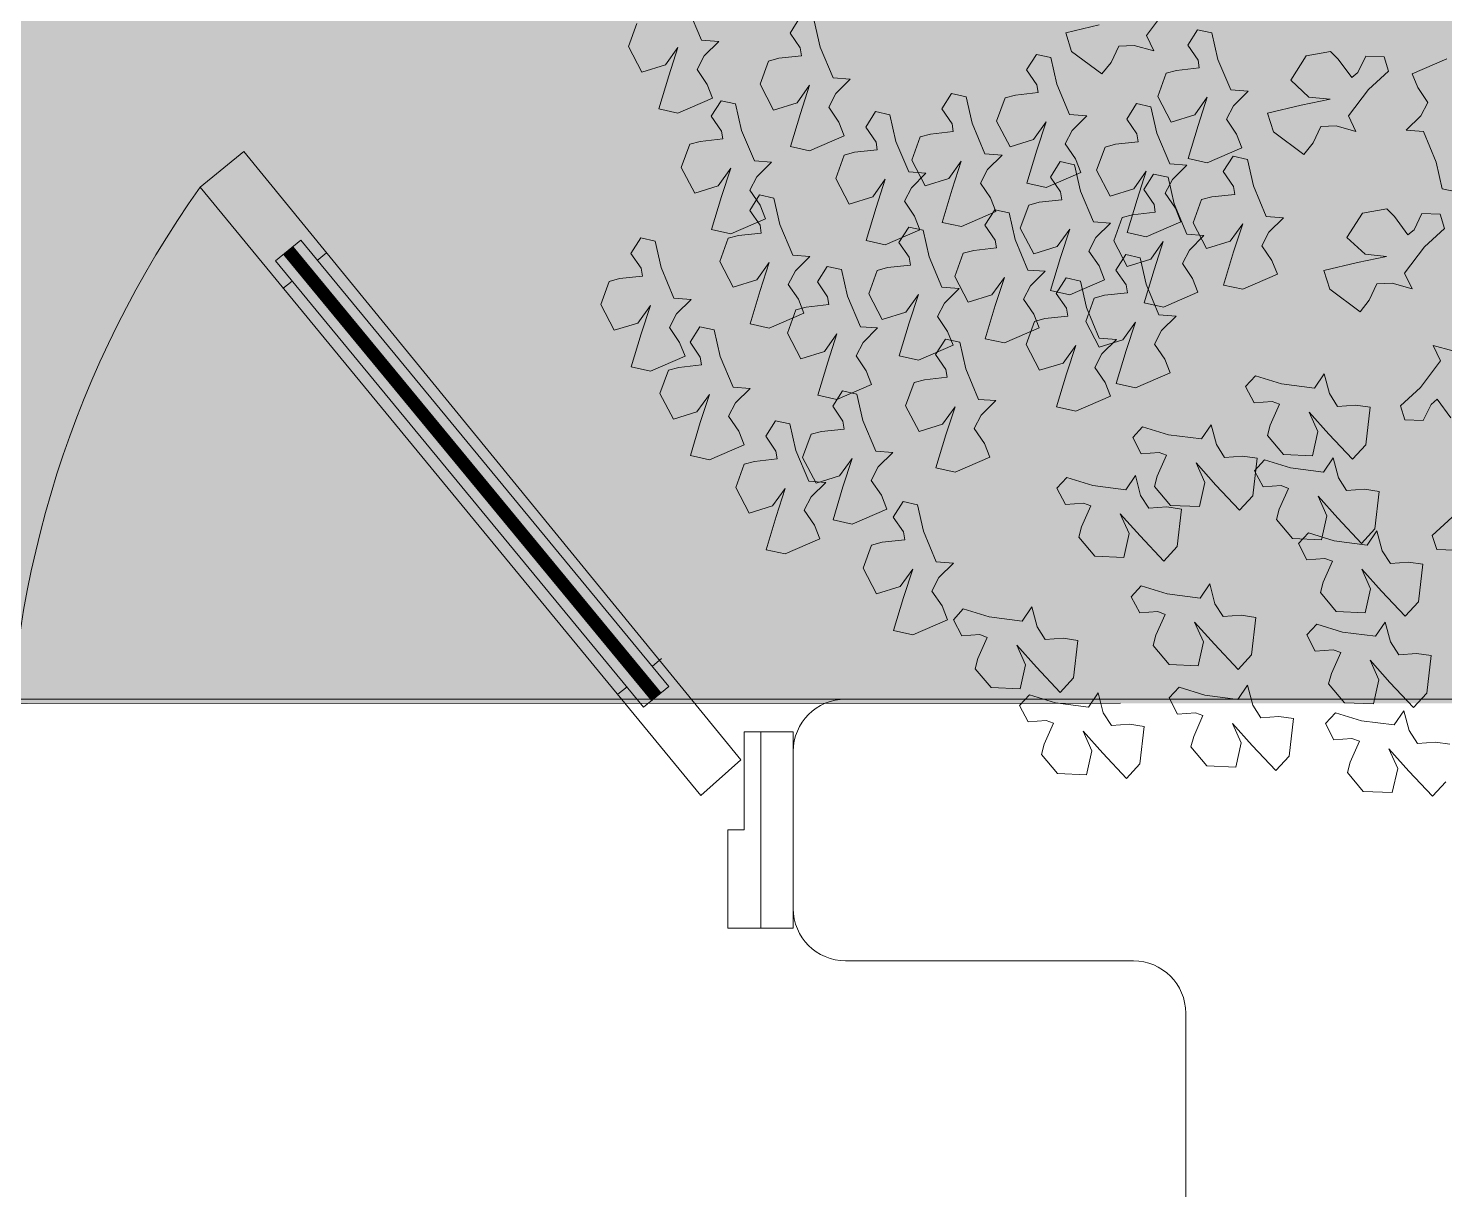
# Model space of a CAD drawing. Header units: metres. Extents: x 8 to 2416, y -346 to 476.
# Drawn here: x 41.617 to 42.699, y 52.579 to 53.467 of the extents above; entities that cross this region are included whole.
import ezdxf

# ---------------------------------------------------------------- set-up
doc = ezdxf.new("R2010")
doc.units = ezdxf.units.M
doc.linetypes.add('0', pattern=[0])
doc.linetypes.add('ACAD_ISO10W100', pattern=[18, 12, -3, 0, -3])
doc.layers.get('0').update_dxf_attribs({"color": 250, "linetype": '0', "lineweight": 20})
for name, color, linetype, lineweight in [('A-DOOR', 35, 'Continuous', 5), ('A-WALL', 250, 'Continuous', 20), ('ARBOLES', 86, 'Continuous', 0), ('baños', 140, 'Continuous', 0), ('piscina', 131, 'Continuous', 0), ('piso', 253, 'Continuous', 0)]:
    doc.layers.add(name, color=color, linetype=linetype, lineweight=lineweight)
doc.layers.add('grama', color=7, linetype='Continuous', lineweight=0, true_color=0x698c45)
doc.layers.add('SOLAR', color=7, linetype='ACAD_ISO10W100', lineweight=9, true_color=0xff1414)

# ---------------------------------------------------------------- blocks, each defined once
blk = doc.blocks.new('TREES')
at = {"layer": 'ARBOLES', "color": 252, "true_color": 0x8da178}
for p, q in [((-0.03856, 0.01013), (-0.03399, 0.01748)), ((-0.05104, 0.01174), (-0.05957, 0.00886)), ((-0.02543, 0.01286), (-0.0276, 0.00861)), ((-0.02163, 0.01238), (-0.02543, 0.01286)), ((-0.01943, 0.00566), (-0.02163, 0.01238)), ((0.03991, 0.01142), (0.03129, 0.00668)), ((-0.05957, 0.00886), (-0.05758, 0.00413)), ((-0.03624, 0.0063), (-0.03856, 0.01013)), ((-0.0276, 0.00861), (-0.02459, 0.005)), ((0.00337, 0.00875), (-0.00005, 0.00202)), ((0.00959, 0.01046), (0.00337, 0.00875)), ((0.01174, 0.00868), (0.00959, 0.01046)), ((0.0157, 0.00422), (0.01174, 0.00868)), ((0.0188, 0.01008), (0.01717, 0.00567)), ((0.02356, 0.01033), (0.0188, 0.01008)), ((0.02504, 0.0068), (0.02356, 0.01033)), ((-0.15381, -0.00196), (-0.15789, 0.00566)), ((-0.12884, 0.00629), (-0.13101, 0.00204)), ((-0.12284, -0.00091), (-0.12504, 0.00581)), ((-0.05758, 0.00413), (-0.04917, -0.00096)), ((-0.04706, 0.00226), (-0.04544, 0.00667)), ((-0.04544, 0.00667), (-0.04151, 0.00722)), ((-0.04151, 0.00722), (-0.03624, 0.0063)), ((-0.02459, 0.005), (-0.02407, 0.003)), ((-0.01535, -0.00196), (-0.01943, 0.00566)), ((0.01717, 0.00567), (0.0157, 0.00422)), ((0.02032, 0.00153), (0.02504, 0.0068)), ((0.03129, 0.00668), (0.03303, 0.00325)), ((-0.17098, 0.00083), (-0.17261, -0.00541)), ((-0.13101, 0.00204), (-0.128, -0.00157)), ((-0.06662, 0.00254), (-0.06879, -0.00171)), ((-0.06282, 0.00206), (-0.06662, 0.00254)), ((-0.06062, -0.00466), (-0.06282, 0.00206)), ((-0.04917, -0.00096), (-0.04706, 0.00226)), ((-0.03253, 0.00083), (-0.03416, -0.00541)), ((-0.02991, 0.0018), (-0.03253, 0.00083)), ((-0.02407, 0.003), (-0.02991, 0.0018)), ((-0.00005, 0.00202), (0.00506, -0.00188)), ((0.01576, -0.00581), (0.02032, 0.00153)), ((0.03303, 0.00325), (0.03604, -0.00036)), ((-0.14933, -0.00188), (-0.15381, -0.00196)), ((-0.15277, -0.00598), (-0.14933, -0.00188)), ((-0.12748, -0.00357), (-0.13332, -0.00477)), ((-0.128, -0.00157), (-0.12748, -0.00357)), ((-0.11876, -0.00854), (-0.12284, -0.00091)), ((-0.06879, -0.00171), (-0.06578, -0.00532)), ((-0.01087, -0.00188), (-0.01535, -0.00196)), ((-0.01431, -0.00598), (-0.01087, -0.00188)), ((0.01066, -0.00192), (0.00328, -0.00421)), ((0.00506, -0.00188), (0.01066, -0.00192)), ((0.03604, -0.00036), (0.03455, -0.00404)), ((-0.17261, -0.00541), (-0.16849, -0.01174)), ((-0.16257, -0.00927), (-0.15973, -0.00444)), ((-0.15973, -0.00444), (-0.16144, -0.01197)), ((-0.15426, -0.00966), (-0.15277, -0.00598)), ((-0.13593, -0.00574), (-0.13756, -0.01198)), ((-0.13332, -0.00477), (-0.13593, -0.00574)), ((-0.06526, -0.00732), (-0.0711, -0.00852)), ((-0.06578, -0.00532), (-0.06526, -0.00732)), ((-0.05654, -0.01229), (-0.06062, -0.00466)), ((-0.03416, -0.00541), (-0.03004, -0.01174)), ((-0.02411, -0.00927), (-0.02128, -0.00444)), ((-0.02128, -0.00444), (-0.02298, -0.01197)), ((-0.0158, -0.00966), (-0.01431, -0.00598)), ((0.00328, -0.00421), (-0.00526, -0.00709)), ((-0.00526, -0.00709), (-0.00327, -0.01181)), ((0.01808, -0.00965), (0.01576, -0.00581)), ((0.03455, -0.00404), (0.03111, -0.00814)), ((-0.16849, -0.01174), (-0.16257, -0.00927)), ((-0.15125, -0.01327), (-0.15426, -0.00966)), ((-0.12752, -0.01584), (-0.12468, -0.01101)), ((-0.12468, -0.01101), (-0.12639, -0.01854)), ((-0.11428, -0.00845), (-0.11876, -0.00854)), ((-0.11772, -0.01255), (-0.11428, -0.00845)), ((-0.08765, -0.00968), (-0.08982, -0.01393)), ((-0.08385, -0.01016), (-0.08765, -0.00968)), ((-0.08165, -0.01688), (-0.08385, -0.01016)), ((-0.07371, -0.00949), (-0.07534, -0.01573)), ((-0.0711, -0.00852), (-0.07371, -0.00949)), ((-0.03945, -0.0078), (-0.04162, -0.01205)), ((-0.03565, -0.00828), (-0.03945, -0.0078)), ((-0.03345, -0.015), (-0.03565, -0.00828)), ((-0.03004, -0.01174), (-0.02411, -0.00927)), ((-0.01279, -0.01327), (-0.0158, -0.00966)), ((0.00725, -0.01368), (0.00887, -0.00927)), ((0.00887, -0.00927), (0.0128, -0.00872)), ((0.0128, -0.00872), (0.01808, -0.00965)), ((0.03111, -0.00814), (0.03559, -0.00805)), ((0.03559, -0.00805), (0.03967, -0.01568)), ((-0.16144, -0.01197), (-0.16321, -0.0208)), ((-0.14951, -0.0167), (-0.15125, -0.01327)), ((-0.13756, -0.01198), (-0.13344, -0.01831)), ((-0.1192, -0.01623), (-0.11772, -0.01255)), ((-0.08982, -0.01393), (-0.08681, -0.01753)), ((-0.05206, -0.0122), (-0.05654, -0.01229)), ((-0.0555, -0.0163), (-0.05206, -0.0122)), ((-0.04162, -0.01205), (-0.03861, -0.01566)), ((-0.02298, -0.01197), (-0.02476, -0.0208)), ((-0.01106, -0.0167), (-0.01279, -0.01327)), ((-0.00327, -0.01181), (0.00515, -0.0169)), ((0.00515, -0.0169), (0.00725, -0.01368)), ((-0.15813, -0.02144), (-0.14951, -0.0167)), ((-0.14724, -0.01718), (-0.14941, -0.02142)), ((-0.14344, -0.01766), (-0.14724, -0.01718)), ((-0.14124, -0.02438), (-0.14344, -0.01766)), ((-0.13344, -0.01831), (-0.12752, -0.01584)), ((-0.1162, -0.01984), (-0.1192, -0.01623)), ((-0.10692, -0.01625), (-0.10909, -0.0205)), ((-0.10312, -0.01673), (-0.10692, -0.01625)), ((-0.10092, -0.02345), (-0.10312, -0.01673)), ((-0.08681, -0.01753), (-0.08629, -0.01954)), ((-0.07757, -0.0245), (-0.08165, -0.01688)), ((-0.07534, -0.01573), (-0.07122, -0.02206)), ((-0.0653, -0.01959), (-0.06246, -0.01476)), ((-0.06246, -0.01476), (-0.06417, -0.02229)), ((-0.05698, -0.01998), (-0.0555, -0.0163)), ((-0.03809, -0.01767), (-0.04393, -0.01886)), ((-0.03861, -0.01566), (-0.03809, -0.01767)), ((-0.02937, -0.02263), (-0.03345, -0.015)), ((-0.01967, -0.02144), (-0.01106, -0.0167)), ((0.03967, -0.01568), (0.04187, -0.0224)), ((-0.16321, -0.0208), (-0.15813, -0.02144)), ((-0.14941, -0.02142), (-0.1464, -0.02503)), ((-0.12639, -0.01854), (-0.12816, -0.02737)), ((-0.11446, -0.02327), (-0.1162, -0.01984)), ((-0.10909, -0.0205), (-0.10608, -0.02411)), ((-0.09475, -0.02171), (-0.09638, -0.02795)), ((-0.09213, -0.02073), (-0.09475, -0.02171)), ((-0.08629, -0.01954), (-0.09213, -0.02073)), ((-0.07122, -0.02206), (-0.0653, -0.01959)), ((-0.05398, -0.02359), (-0.05698, -0.01998)), ((-0.04654, -0.01983), (-0.04818, -0.02607)), ((-0.04393, -0.01886), (-0.04654, -0.01983)), ((-0.02476, -0.0208), (-0.01967, -0.02144)), ((-0.01317, -0.01907), (-0.01533, -0.02332)), ((-0.00936, -0.01955), (-0.01317, -0.01907)), ((-0.00716, -0.02627), (-0.00936, -0.01955)), ((-0.1464, -0.02503), (-0.14588, -0.02704)), ((-0.13716, -0.032), (-0.14124, -0.02438)), ((-0.12307, -0.02801), (-0.11446, -0.02327)), ((-0.10608, -0.02411), (-0.10556, -0.02611)), ((-0.09684, -0.03107), (-0.10092, -0.02345)), ((-0.07309, -0.02441), (-0.07757, -0.0245)), ((-0.07653, -0.02852), (-0.07309, -0.02441)), ((-0.06417, -0.02229), (-0.06594, -0.03112)), ((-0.05785, -0.0247), (-0.06002, -0.02894)), ((-0.05405, -0.02517), (-0.05785, -0.0247)), ((-0.05185, -0.0319), (-0.05405, -0.02517)), ((-0.05224, -0.02702), (-0.05398, -0.02359)), ((-0.03813, -0.02993), (-0.0353, -0.0251)), ((-0.0353, -0.0251), (-0.037, -0.03263)), ((-0.03332, -0.02564), (-0.03548, -0.02989)), ((-0.02951, -0.02612), (-0.03332, -0.02564)), ((-0.02489, -0.02254), (-0.02937, -0.02263)), ((-0.02833, -0.02664), (-0.02489, -0.02254)), ((-0.01533, -0.02332), (-0.01233, -0.02693)), ((0.04187, -0.0224), (0.04567, -0.02288)), ((-0.15433, -0.02921), (-0.15596, -0.03545)), ((-0.15172, -0.02823), (-0.15433, -0.02921)), ((-0.14588, -0.02704), (-0.15172, -0.02823)), ((-0.12816, -0.02737), (-0.12307, -0.02801)), ((-0.11401, -0.02828), (-0.11564, -0.03452)), ((-0.1114, -0.0273), (-0.11401, -0.02828)), ((-0.10556, -0.02611), (-0.1114, -0.0273)), ((-0.09638, -0.02795), (-0.09226, -0.03427)), ((-0.08633, -0.0318), (-0.0835, -0.02697)), ((-0.0835, -0.02697), (-0.0852, -0.03451)), ((-0.07802, -0.0322), (-0.07653, -0.02852)), ((-0.06085, -0.03176), (-0.05224, -0.02702)), ((-0.06002, -0.02894), (-0.05701, -0.03255)), ((-0.04818, -0.02607), (-0.04405, -0.0324)), ((-0.02982, -0.03032), (-0.02833, -0.02664)), ((-0.02731, -0.03284), (-0.02951, -0.02612)), ((-0.0118, -0.02893), (-0.01764, -0.03013)), ((-0.01233, -0.02693), (-0.0118, -0.02893)), ((-0.00309, -0.0339), (-0.00716, -0.02627)), ((0.02799, -0.02897), (0.02177, -0.03068)), ((0.03015, -0.03075), (0.02799, -0.02897)), ((0.0372, -0.02935), (0.03558, -0.03376)), ((0.04196, -0.0291), (0.0372, -0.02935)), ((0.04344, -0.03263), (0.04196, -0.0291)), ((-0.13268, -0.03191), (-0.13716, -0.032)), ((-0.13612, -0.03601), (-0.13268, -0.03191)), ((-0.09236, -0.03099), (-0.09684, -0.03107)), ((-0.0958, -0.03509), (-0.09236, -0.03099)), ((-0.09226, -0.03427), (-0.08633, -0.0318)), ((-0.07501, -0.0358), (-0.07802, -0.0322)), ((-0.06594, -0.03112), (-0.06085, -0.03176)), ((-0.05701, -0.03255), (-0.05649, -0.03456)), ((-0.04777, -0.03952), (-0.05185, -0.0319)), ((-0.04405, -0.0324), (-0.03813, -0.02993)), ((-0.037, -0.03263), (-0.03878, -0.04146)), ((-0.03548, -0.02989), (-0.03248, -0.0335)), ((-0.02681, -0.03393), (-0.02982, -0.03032)), ((-0.02324, -0.04047), (-0.02731, -0.03284)), ((-0.02026, -0.0311), (-0.02189, -0.03734)), ((-0.01764, -0.03013), (-0.02026, -0.0311)), ((0.02177, -0.03068), (0.01835, -0.03741)), ((0.0341, -0.03521), (0.03015, -0.03075)), ((0.03872, -0.0379), (0.04344, -0.03263)), ((-0.15596, -0.03545), (-0.15184, -0.04177)), ((-0.14592, -0.0393), (-0.14308, -0.03447)), ((-0.14308, -0.03447), (-0.14479, -0.04201)), ((-0.1376, -0.03969), (-0.13612, -0.03601)), ((-0.11564, -0.03452), (-0.11152, -0.04085)), ((-0.1056, -0.03838), (-0.10276, -0.03355)), ((-0.10276, -0.03355), (-0.10447, -0.04108)), ((-0.09728, -0.03877), (-0.0958, -0.03509)), ((-0.0852, -0.03451), (-0.08698, -0.04334)), ((-0.07328, -0.03924), (-0.07501, -0.0358)), ((-0.06495, -0.03673), (-0.06658, -0.04297)), ((-0.06233, -0.03575), (-0.06495, -0.03673)), ((-0.05649, -0.03456), (-0.06233, -0.03575)), ((-0.03779, -0.0367), (-0.04041, -0.03767)), ((-0.03196, -0.03551), (-0.03779, -0.0367)), ((-0.03248, -0.0335), (-0.03196, -0.03551)), ((-0.02507, -0.03736), (-0.02681, -0.03393)), ((-0.01184, -0.0412), (-0.00901, -0.03637)), ((-0.00901, -0.03637), (-0.01072, -0.0439)), ((0.0014, -0.03381), (-0.00309, -0.0339)), ((-0.00204, -0.03791), (0.0014, -0.03381)), ((0.03558, -0.03376), (0.0341, -0.03521)), ((-0.15184, -0.04177), (-0.14592, -0.0393)), ((-0.1346, -0.0433), (-0.1376, -0.03969)), ((-0.11152, -0.04085), (-0.1056, -0.03838)), ((-0.09428, -0.04238), (-0.09728, -0.03877)), ((-0.08189, -0.04398), (-0.07328, -0.03924)), ((-0.07364, -0.03879), (-0.0758, -0.04304)), ((-0.06983, -0.03927), (-0.07364, -0.03879)), ((-0.06763, -0.04599), (-0.06983, -0.03927)), ((-0.04329, -0.03943), (-0.04777, -0.03952)), ((-0.04673, -0.04353), (-0.04329, -0.03943)), ((-0.04041, -0.03767), (-0.04204, -0.04391)), ((-0.03369, -0.0421), (-0.02507, -0.03736)), ((-0.01876, -0.04038), (-0.02324, -0.04047)), ((-0.02219, -0.04448), (-0.01876, -0.04038)), ((-0.02189, -0.03734), (-0.01777, -0.04367)), ((-0.00353, -0.04159), (-0.00204, -0.03791)), ((0.01835, -0.03741), (0.02346, -0.04131)), ((0.03416, -0.04524), (0.03872, -0.0379)), ((-0.14479, -0.04201), (-0.14656, -0.05084)), ((-0.13497, -0.04066), (-0.13714, -0.04491)), ((-0.13117, -0.04114), (-0.13497, -0.04066)), ((-0.13286, -0.04674), (-0.1346, -0.0433)), ((-0.12897, -0.04786), (-0.13117, -0.04114)), ((-0.10447, -0.04108), (-0.10624, -0.04991)), ((-0.09254, -0.04581), (-0.09428, -0.04238)), ((-0.08698, -0.04334), (-0.08189, -0.04398)), ((-0.0758, -0.04304), (-0.0728, -0.04664)), ((-0.06658, -0.04297), (-0.06245, -0.04929)), ((-0.05653, -0.04682), (-0.0537, -0.04199)), ((-0.0537, -0.04199), (-0.0554, -0.04953)), ((-0.04822, -0.04721), (-0.04673, -0.04353)), ((-0.04204, -0.04391), (-0.03792, -0.05024)), ((-0.03878, -0.04146), (-0.03369, -0.0421)), ((-0.03199, -0.04777), (-0.02916, -0.04294)), ((-0.02916, -0.04294), (-0.03087, -0.05048)), ((-0.01777, -0.04367), (-0.01184, -0.0412)), ((-0.01072, -0.0439), (-0.01249, -0.05273)), ((-0.00052, -0.0452), (-0.00353, -0.04159)), ((0.02168, -0.04364), (0.01314, -0.04652)), ((0.02906, -0.04135), (0.02168, -0.04364)), ((0.02346, -0.04131), (0.02906, -0.04135)), ((-0.14147, -0.05148), (-0.13286, -0.04674)), ((-0.13714, -0.04491), (-0.13413, -0.04852)), ((-0.12489, -0.05549), (-0.12897, -0.04786)), ((-0.10116, -0.05055), (-0.09254, -0.04581)), ((-0.09554, -0.04536), (-0.0977, -0.04961)), ((-0.09173, -0.04584), (-0.09554, -0.04536)), ((-0.08953, -0.05256), (-0.09173, -0.04584)), ((-0.0728, -0.04664), (-0.07227, -0.04865)), ((-0.06356, -0.05361), (-0.06763, -0.04599)), ((-0.06245, -0.04929), (-0.05653, -0.04682)), ((-0.04521, -0.05082), (-0.04822, -0.04721)), ((-0.03859, -0.04723), (-0.04075, -0.05148)), ((-0.03478, -0.04771), (-0.03859, -0.04723)), ((-0.03792, -0.05024), (-0.03199, -0.04777)), ((-0.03258, -0.05443), (-0.03478, -0.04771)), ((-0.02368, -0.04816), (-0.02219, -0.04448)), ((0.00121, -0.04863), (-0.00052, -0.0452)), ((0.01314, -0.04652), (0.01514, -0.05124)), ((0.03648, -0.04908), (0.03416, -0.04524)), ((-0.14656, -0.05084), (-0.14147, -0.05148)), ((-0.13361, -0.05052), (-0.13945, -0.05172)), ((-0.13413, -0.04852), (-0.13361, -0.05052)), ((-0.10624, -0.04991), (-0.10116, -0.05055)), ((-0.0977, -0.04961), (-0.0947, -0.05321)), ((-0.08073, -0.05082), (-0.08236, -0.05706)), ((-0.07811, -0.04984), (-0.08073, -0.05082)), ((-0.07227, -0.04865), (-0.07811, -0.04984)), ((-0.0554, -0.04953), (-0.05718, -0.05836)), ((-0.04347, -0.05426), (-0.04521, -0.05082)), ((-0.04075, -0.05148), (-0.03774, -0.05509)), ((-0.03087, -0.05048), (-0.03264, -0.0593)), ((-0.02067, -0.05177), (-0.02368, -0.04816)), ((-0.0074, -0.05337), (0.00121, -0.04863)), ((0.01514, -0.05124), (0.02355, -0.05633)), ((0.02565, -0.05311), (0.02727, -0.0487)), ((0.02727, -0.0487), (0.03121, -0.04815)), ((0.03121, -0.04815), (0.03648, -0.04908)), ((-0.16476, -0.05473), (-0.16692, -0.05898)), ((-0.16095, -0.05521), (-0.16476, -0.05473)), ((-0.15875, -0.06193), (-0.16095, -0.05521)), ((-0.14207, -0.05269), (-0.1437, -0.05893)), ((-0.13945, -0.05172), (-0.14207, -0.05269)), ((-0.09417, -0.05522), (-0.10001, -0.05641)), ((-0.0947, -0.05321), (-0.09417, -0.05522)), ((-0.08546, -0.06018), (-0.08953, -0.05256)), ((-0.05907, -0.05352), (-0.06356, -0.05361)), ((-0.06251, -0.05762), (-0.05907, -0.05352)), ((-0.05349, -0.05473), (-0.05565, -0.05898)), ((-0.04968, -0.05521), (-0.05349, -0.05473)), ((-0.05209, -0.059), (-0.04347, -0.05426)), ((-0.04748, -0.06193), (-0.04968, -0.05521)), ((-0.03774, -0.05509), (-0.03722, -0.0571)), ((-0.02851, -0.06206), (-0.03258, -0.05443)), ((-0.02755, -0.05994), (-0.01894, -0.0552)), ((-0.01894, -0.0552), (-0.02067, -0.05177)), ((-0.01249, -0.05273), (-0.0074, -0.05337)), ((0.02355, -0.05633), (0.02565, -0.05311)), ((-0.16692, -0.05898), (-0.16391, -0.06259)), ((-0.1437, -0.05893), (-0.13957, -0.06526)), ((-0.13365, -0.06279), (-0.13082, -0.05796)), ((-0.13082, -0.05796), (-0.13252, -0.06549)), ((-0.12041, -0.0554), (-0.12489, -0.05549)), ((-0.12385, -0.0595), (-0.12041, -0.0554)), ((-0.11569, -0.05756), (-0.11785, -0.0618)), ((-0.11188, -0.05803), (-0.11569, -0.05756)), ((-0.10968, -0.06476), (-0.11188, -0.05803)), ((-0.10263, -0.05739), (-0.10426, -0.06363)), ((-0.10001, -0.05641), (-0.10263, -0.05739)), ((-0.08236, -0.05706), (-0.07824, -0.06338)), ((-0.07231, -0.06091), (-0.06948, -0.05608)), ((-0.06948, -0.05608), (-0.07119, -0.06362)), ((-0.064, -0.06131), (-0.06251, -0.05762)), ((-0.05718, -0.05836), (-0.05209, -0.059)), ((-0.05565, -0.05898), (-0.05265, -0.06259)), ((-0.04306, -0.05829), (-0.04568, -0.05926)), ((-0.03722, -0.0571), (-0.04306, -0.05829)), ((-0.16391, -0.06259), (-0.16339, -0.06459)), ((-0.15468, -0.06956), (-0.15875, -0.06193)), ((-0.12534, -0.06318), (-0.12385, -0.0595)), ((-0.11785, -0.0618), (-0.11485, -0.06541)), ((-0.09421, -0.06748), (-0.09138, -0.06266)), ((-0.09138, -0.06266), (-0.09309, -0.07019)), ((-0.08097, -0.06009), (-0.08546, -0.06018)), ((-0.08441, -0.0642), (-0.08097, -0.06009)), ((-0.07824, -0.06338), (-0.07231, -0.06091)), ((-0.06099, -0.06491), (-0.064, -0.06131)), ((-0.05265, -0.06259), (-0.05212, -0.06459)), ((-0.04341, -0.06956), (-0.04748, -0.06193)), ((-0.04568, -0.05926), (-0.04731, -0.0655)), ((-0.03264, -0.0593), (-0.02755, -0.05994)), ((-0.02402, -0.06197), (-0.02851, -0.06206)), ((-0.02746, -0.06607), (-0.02402, -0.06197)), ((-0.16923, -0.06579), (-0.17185, -0.06676)), ((-0.16339, -0.06459), (-0.16923, -0.06579)), ((-0.13957, -0.06526), (-0.13365, -0.06279)), ((-0.13252, -0.06549), (-0.1343, -0.07432)), ((-0.12233, -0.06679), (-0.12534, -0.06318)), ((-0.11485, -0.06541), (-0.11432, -0.06742)), ((-0.10561, -0.07238), (-0.10968, -0.06476)), ((-0.10426, -0.06363), (-0.10014, -0.06996)), ((-0.0859, -0.06788), (-0.08441, -0.0642)), ((-0.07119, -0.06362), (-0.07296, -0.07245)), ((-0.05926, -0.06835), (-0.06099, -0.06491)), ((-0.05796, -0.06579), (-0.06058, -0.06676)), ((-0.05212, -0.06459), (-0.05796, -0.06579)), ((-0.04731, -0.0655), (-0.04319, -0.07183)), ((-0.03726, -0.06936), (-0.03443, -0.06453)), ((-0.03443, -0.06453), (-0.03613, -0.07207)), ((-0.02895, -0.06975), (-0.02746, -0.06607)), ((0.04333, -0.06329), (0.04565, -0.06712)), ((0.0486, -0.06421), (0.04333, -0.06329)), ((-0.17185, -0.06676), (-0.17348, -0.073)), ((-0.15019, -0.06947), (-0.15468, -0.06956)), ((-0.15363, -0.07357), (-0.15019, -0.06947)), ((-0.12278, -0.06958), (-0.12441, -0.07583)), ((-0.12016, -0.06861), (-0.12278, -0.06958)), ((-0.12059, -0.07022), (-0.12233, -0.06679)), ((-0.11432, -0.06742), (-0.12016, -0.06861)), ((-0.10014, -0.06996), (-0.09421, -0.06748)), ((-0.08289, -0.07148), (-0.0859, -0.06788)), ((-0.06787, -0.07309), (-0.05926, -0.06835)), ((-0.06058, -0.06676), (-0.06221, -0.073)), ((-0.03892, -0.06947), (-0.04341, -0.06956)), ((-0.04319, -0.07183), (-0.03726, -0.06936)), ((-0.04236, -0.07357), (-0.03892, -0.06947)), ((-0.02594, -0.07336), (-0.02895, -0.06975)), ((0.04565, -0.06712), (0.04108, -0.07447)), ((-0.17348, -0.073), (-0.16936, -0.07933)), ((-0.16343, -0.07686), (-0.1606, -0.07203)), ((-0.1606, -0.07203), (-0.1623, -0.07956)), ((-0.15512, -0.07725), (-0.15363, -0.07357)), ((-0.12921, -0.07496), (-0.12059, -0.07022)), ((-0.10113, -0.07229), (-0.10561, -0.07238)), ((-0.10456, -0.07639), (-0.10113, -0.07229)), ((-0.09309, -0.07019), (-0.09486, -0.07902)), ((-0.08327, -0.07352), (-0.08544, -0.07777)), ((-0.07947, -0.074), (-0.08327, -0.07352)), ((-0.08116, -0.07492), (-0.08289, -0.07148)), ((-0.07296, -0.07245), (-0.06787, -0.07309)), ((-0.06221, -0.073), (-0.05809, -0.07933)), ((-0.05216, -0.07686), (-0.04933, -0.07203)), ((-0.04933, -0.07203), (-0.05103, -0.07956)), ((-0.04385, -0.07725), (-0.04236, -0.07357)), ((-0.03613, -0.07207), (-0.03791, -0.08089)), ((-0.02421, -0.07679), (-0.02594, -0.07336)), ((0.01577, -0.07329), (0.01361, -0.07721)), ((0.0176, -0.07831), (0.01577, -0.07329)), ((-0.16936, -0.07933), (-0.16343, -0.07686)), ((-0.15211, -0.08086), (-0.15512, -0.07725)), ((-0.14724, -0.07632), (-0.14941, -0.08057)), ((-0.14344, -0.0768), (-0.14724, -0.07632)), ((-0.14124, -0.08352), (-0.14344, -0.0768)), ((-0.1343, -0.07432), (-0.12921, -0.07496)), ((-0.12441, -0.07583), (-0.12029, -0.08215)), ((-0.11436, -0.07968), (-0.11153, -0.07485)), ((-0.11153, -0.07485), (-0.11324, -0.08239)), ((-0.10605, -0.08007), (-0.10456, -0.07639)), ((-0.08977, -0.07966), (-0.08116, -0.07492)), ((-0.07727, -0.08072), (-0.07947, -0.074)), ((-0.05809, -0.07933), (-0.05216, -0.07686)), ((-0.04084, -0.08086), (-0.04385, -0.07725)), ((-0.03282, -0.08153), (-0.02421, -0.07679)), ((-0.00196, -0.07547), (-0.00427, -0.07853)), ((0.00496, -0.07693), (-0.00196, -0.07547)), ((0.01361, -0.07721), (0.00496, -0.07693)), ((0.04108, -0.07447), (0.03636, -0.07973)), ((0.04423, -0.07861), (0.04571, -0.07715)), ((0.04571, -0.07715), (0.04966, -0.08161)), ((-0.1623, -0.07956), (-0.16408, -0.08839)), ((-0.15038, -0.08429), (-0.15211, -0.08086)), ((-0.14941, -0.08057), (-0.1464, -0.08418)), ((-0.12029, -0.08215), (-0.11436, -0.07968)), ((-0.10304, -0.08368), (-0.10605, -0.08007)), ((-0.09486, -0.07902), (-0.08977, -0.07966)), ((-0.08544, -0.07777), (-0.08243, -0.08138)), ((-0.07319, -0.08835), (-0.07727, -0.08072)), ((-0.05103, -0.07956), (-0.05281, -0.08839)), ((-0.03911, -0.08429), (-0.04084, -0.08086)), ((-0.03791, -0.08089), (-0.03282, -0.08153)), ((-0.00427, -0.07853), (-0.00168, -0.08253)), ((0.02005, -0.08144), (0.0176, -0.07831)), ((0.02467, -0.08064), (0.02005, -0.08144)), ((0.02852, -0.08086), (0.02467, -0.08064)), ((0.02831, -0.09069), (0.02852, -0.08086)), ((0.03636, -0.07973), (0.03785, -0.08326)), ((0.04261, -0.08302), (0.04423, -0.07861)), ((-0.15899, -0.08903), (-0.15038, -0.08429)), ((-0.1464, -0.08418), (-0.14588, -0.08618)), ((-0.13716, -0.09115), (-0.14124, -0.08352)), ((-0.11324, -0.08239), (-0.11501, -0.09122)), ((-0.10131, -0.08711), (-0.10304, -0.08368)), ((-0.08775, -0.08458), (-0.09036, -0.08555)), ((-0.08191, -0.08338), (-0.08775, -0.08458)), ((-0.08243, -0.08138), (-0.08191, -0.08338)), ((-0.04772, -0.08903), (-0.03911, -0.08429)), ((-0.00168, -0.08253), (0.00295, -0.08173)), ((0.00295, -0.08173), (0.00495, -0.08228)), ((0.00495, -0.08228), (0.00306, -0.08793)), ((0.01278, -0.08358), (0.01846, -0.08882)), ((0.01555, -0.08845), (0.01278, -0.08358)), ((0.03785, -0.08326), (0.04261, -0.08302)), ((-0.16408, -0.08839), (-0.15899, -0.08903)), ((-0.15433, -0.08835), (-0.15596, -0.09459)), ((-0.15172, -0.08738), (-0.15433, -0.08835)), ((-0.14588, -0.08618), (-0.15172, -0.08738)), ((-0.10992, -0.09186), (-0.10131, -0.08711)), ((-0.09036, -0.08555), (-0.09199, -0.09179)), ((-0.06871, -0.08826), (-0.07319, -0.08835)), ((-0.07215, -0.09236), (-0.06871, -0.08826)), ((-0.05281, -0.08839), (-0.04772, -0.08903)), ((0.00306, -0.08793), (0.0026, -0.09069)), ((0.01473, -0.09481), (0.01555, -0.08845)), ((-0.13268, -0.09106), (-0.13716, -0.09115)), ((-0.13612, -0.09516), (-0.13268, -0.09106)), ((-0.11501, -0.09122), (-0.10992, -0.09186)), ((-0.10869, -0.08947), (-0.11085, -0.09371)), ((-0.10489, -0.08994), (-0.10869, -0.08947)), ((-0.10269, -0.09667), (-0.10489, -0.08994)), ((-0.09199, -0.09179), (-0.08787, -0.09812)), ((-0.08195, -0.09565), (-0.07911, -0.09082)), ((-0.07911, -0.09082), (-0.08082, -0.09835)), ((-0.03001, -0.09144), (-0.03232, -0.09449)), ((-0.02309, -0.0929), (-0.03001, -0.09144)), ((-0.01228, -0.08925), (-0.01445, -0.09318)), ((-0.01045, -0.09428), (-0.01228, -0.08925)), ((0.0026, -0.09069), (0.00719, -0.09522)), ((0.01846, -0.08882), (0.02522, -0.09477)), ((0.02522, -0.09477), (0.02831, -0.09069)), ((-0.15596, -0.09459), (-0.15184, -0.10092)), ((-0.14592, -0.09845), (-0.14308, -0.09362)), ((-0.14308, -0.09362), (-0.14479, -0.10115)), ((-0.1376, -0.09884), (-0.13612, -0.09516)), ((-0.11085, -0.09371), (-0.10785, -0.09732)), ((-0.08787, -0.09812), (-0.08195, -0.09565)), ((-0.07364, -0.09604), (-0.07215, -0.09236)), ((-0.03232, -0.09449), (-0.02973, -0.09849)), ((-0.01445, -0.09318), (-0.02309, -0.0929)), ((-0.00801, -0.09741), (-0.01045, -0.09428)), ((0.00719, -0.09522), (0.01473, -0.09481)), ((0.02015, -0.09488), (0.01799, -0.0988)), ((0.02199, -0.0999), (0.02015, -0.09488)), ((-0.15184, -0.10092), (-0.14592, -0.09845)), ((-0.1346, -0.10245), (-0.1376, -0.09884)), ((-0.12532, -0.09886), (-0.12749, -0.10311)), ((-0.12152, -0.09934), (-0.12532, -0.09886)), ((-0.11932, -0.10606), (-0.12152, -0.09934)), ((-0.10733, -0.09933), (-0.11317, -0.10052)), ((-0.10785, -0.09732), (-0.10733, -0.09933)), ((-0.09861, -0.10429), (-0.10269, -0.09667)), ((-0.08082, -0.09835), (-0.08259, -0.10718)), ((-0.07063, -0.09965), (-0.07364, -0.09604)), ((-0.02973, -0.09849), (-0.0251, -0.09769)), ((-0.0251, -0.09769), (-0.0231, -0.09825)), ((-0.0231, -0.09825), (-0.02499, -0.1039)), ((-0.01527, -0.09954), (-0.00959, -0.10479)), ((-0.0125, -0.10441), (-0.01527, -0.09954)), ((-0.00338, -0.09661), (-0.00801, -0.09741)), ((0.00046, -0.09682), (-0.00338, -0.09661)), ((0.00243, -0.09706), (0.00011, -0.10012)), ((0.00026, -0.10665), (0.00046, -0.09682)), ((0.00935, -0.09852), (0.00243, -0.09706)), ((0.01799, -0.0988), (0.00935, -0.09852)), ((-0.14479, -0.10115), (-0.14656, -0.10998)), ((-0.13286, -0.10588), (-0.1346, -0.10245)), ((-0.12749, -0.10311), (-0.12448, -0.10672)), ((-0.11578, -0.1015), (-0.11741, -0.10774)), ((-0.11317, -0.10052), (-0.11578, -0.1015)), ((-0.07751, -0.10782), (-0.06889, -0.10308)), ((-0.06889, -0.10308), (-0.07063, -0.09965)), ((0.00011, -0.10012), (0.00271, -0.10412)), ((0.02443, -0.10303), (0.02199, -0.0999)), ((0.02906, -0.10223), (0.02443, -0.10303)), ((0.0329, -0.10245), (0.02906, -0.10223)), ((0.0327, -0.11228), (0.0329, -0.10245)), ((-0.14147, -0.11062), (-0.13286, -0.10588)), ((-0.12448, -0.10672), (-0.12396, -0.10872)), ((-0.11524, -0.11368), (-0.11932, -0.10606)), ((-0.10737, -0.11159), (-0.10453, -0.10676)), ((-0.10453, -0.10676), (-0.10624, -0.1143)), ((-0.09413, -0.1042), (-0.09861, -0.10429)), ((-0.09757, -0.1083), (-0.09413, -0.1042)), ((-0.04841, -0.10646), (-0.05072, -0.10951)), ((-0.04149, -0.10791), (-0.04841, -0.10646)), ((-0.03068, -0.10427), (-0.03285, -0.10819)), ((-0.02885, -0.1093), (-0.03068, -0.10427)), ((-0.02499, -0.1039), (-0.02545, -0.10665)), ((-0.02545, -0.10665), (-0.02086, -0.11119)), ((-0.01332, -0.11078), (-0.0125, -0.10441)), ((-0.00959, -0.10479), (-0.00284, -0.11074)), ((-0.00284, -0.11074), (0.00026, -0.10665)), ((0.00271, -0.10412), (0.00734, -0.10332)), ((0.00734, -0.10332), (0.00933, -0.10387)), ((0.00933, -0.10387), (0.00745, -0.10952)), ((0.01717, -0.10517), (0.02284, -0.11041)), ((0.01993, -0.11004), (0.01717, -0.10517)), ((-0.14656, -0.10998), (-0.14147, -0.11062)), ((-0.1298, -0.10992), (-0.13241, -0.11089)), ((-0.12396, -0.10872), (-0.1298, -0.10992)), ((-0.11741, -0.10774), (-0.11329, -0.11406)), ((-0.09905, -0.11198), (-0.09757, -0.1083)), ((-0.08259, -0.10718), (-0.07751, -0.10782)), ((-0.05072, -0.10951), (-0.04813, -0.11351)), ((-0.03285, -0.10819), (-0.04149, -0.10791)), ((-0.02641, -0.11243), (-0.02885, -0.1093)), ((0.00745, -0.10952), (0.00698, -0.11228)), ((0.01911, -0.1164), (0.01993, -0.11004)), ((0.02284, -0.11041), (0.0296, -0.11636)), ((0.05246, -0.10732), (0.04774, -0.11259)), ((-0.13241, -0.11089), (-0.13404, -0.11713)), ((-0.11076, -0.1136), (-0.11524, -0.11368)), ((-0.1142, -0.1177), (-0.11076, -0.1136)), ((-0.11329, -0.11406), (-0.10737, -0.11159)), ((-0.10624, -0.1143), (-0.10801, -0.12313)), ((-0.09605, -0.11559), (-0.09905, -0.11198)), ((-0.04813, -0.11351), (-0.0435, -0.11271)), ((-0.0435, -0.11271), (-0.0415, -0.11326)), ((-0.0415, -0.11326), (-0.04339, -0.11892)), ((-0.02178, -0.11163), (-0.02641, -0.11243)), ((-0.01794, -0.11184), (-0.02178, -0.11163)), ((-0.02086, -0.11119), (-0.01332, -0.11078)), ((-0.01814, -0.12167), (-0.01794, -0.11184)), ((0.00698, -0.11228), (0.01157, -0.11681)), ((0.0296, -0.11636), (0.0327, -0.11228)), ((0.03329, -0.11272), (0.03112, -0.11664)), ((0.03512, -0.11775), (0.03329, -0.11272)), ((0.04774, -0.11259), (0.04923, -0.11612)), ((-0.13404, -0.11713), (-0.12992, -0.12346)), ((-0.124, -0.12099), (-0.12116, -0.11616)), ((-0.12116, -0.11616), (-0.12287, -0.12369)), ((-0.11569, -0.12138), (-0.1142, -0.1177)), ((-0.09431, -0.11903), (-0.09605, -0.11559)), ((-0.09029, -0.1167), (-0.09245, -0.12095)), ((-0.08648, -0.11718), (-0.09029, -0.1167)), ((-0.08429, -0.1239), (-0.08648, -0.11718)), ((-0.03367, -0.11456), (-0.02799, -0.1198)), ((-0.0309, -0.11943), (-0.03367, -0.11456)), ((0.01157, -0.11681), (0.01911, -0.1164)), ((0.01556, -0.1149), (0.01324, -0.11796)), ((0.01324, -0.11796), (0.01584, -0.12196)), ((0.02248, -0.11636), (0.01556, -0.1149)), ((0.03112, -0.11664), (0.02248, -0.11636)), ((0.03756, -0.12087), (0.03512, -0.11775)), ((0.04923, -0.11612), (0.05399, -0.11588)), ((-0.12992, -0.12346), (-0.124, -0.12099)), ((-0.11268, -0.12499), (-0.11569, -0.12138)), ((-0.10292, -0.12377), (-0.09431, -0.11903)), ((-0.09245, -0.12095), (-0.08945, -0.12456)), ((-0.04339, -0.11892), (-0.04385, -0.12167)), ((-0.04385, -0.12167), (-0.03926, -0.1262)), ((-0.03173, -0.1258), (-0.0309, -0.11943)), ((-0.02799, -0.1198), (-0.02124, -0.12576)), ((-0.02124, -0.12576), (-0.01814, -0.12167)), ((0.01584, -0.12196), (0.02047, -0.12116)), ((0.02047, -0.12116), (0.02247, -0.12171)), ((0.02247, -0.12171), (0.02058, -0.12736)), ((0.04219, -0.12007), (0.03756, -0.12087)), ((0.04603, -0.12029), (0.04219, -0.12007)), ((0.04583, -0.13012), (0.04603, -0.12029)), ((-0.12287, -0.12369), (-0.12464, -0.13252)), ((-0.11094, -0.12842), (-0.11268, -0.12499)), ((-0.10801, -0.12313), (-0.10292, -0.12377)), ((-0.08945, -0.12456), (-0.08893, -0.12656)), ((-0.08021, -0.13153), (-0.08429, -0.1239)), ((0.0303, -0.12301), (0.03597, -0.12825)), ((0.03307, -0.12788), (0.0303, -0.12301)), ((-0.11956, -0.13316), (-0.11094, -0.12842)), ((-0.09738, -0.12873), (-0.09901, -0.13497)), ((-0.09476, -0.12776), (-0.09738, -0.12873)), ((-0.08893, -0.12656), (-0.09476, -0.12776)), ((-0.03926, -0.1262), (-0.03173, -0.1258)), ((0.02058, -0.12736), (0.02012, -0.13012)), ((0.03224, -0.13424), (0.03307, -0.12788)), ((0.03597, -0.12825), (0.04273, -0.1342)), ((-0.12464, -0.13252), (-0.11956, -0.13316)), ((-0.07573, -0.13144), (-0.08021, -0.13153)), ((-0.07917, -0.13554), (-0.07573, -0.13144)), ((-0.02649, -0.13275), (-0.02881, -0.1358)), ((-0.01957, -0.1342), (-0.02649, -0.13275)), ((-0.00876, -0.13056), (-0.01093, -0.13448)), ((-0.00693, -0.13559), (-0.00876, -0.13056)), ((0.02012, -0.13012), (0.0247, -0.13465)), ((0.04273, -0.1342), (0.04583, -0.13012)), ((-0.09901, -0.13497), (-0.09489, -0.1413)), ((-0.08897, -0.13883), (-0.08613, -0.134)), ((-0.08613, -0.134), (-0.08784, -0.14153)), ((-0.08065, -0.13922), (-0.07917, -0.13554)), ((-0.02881, -0.1358), (-0.02621, -0.1398)), ((-0.01093, -0.13448), (-0.01957, -0.1342)), ((-0.00449, -0.13871), (-0.00693, -0.13559)), ((0.0247, -0.13465), (0.03224, -0.13424)), ((0.03767, -0.13618), (0.03551, -0.14011)), ((0.0395, -0.14121), (0.03767, -0.13618)), ((-0.09489, -0.1413), (-0.08897, -0.13883)), ((-0.07765, -0.14283), (-0.08065, -0.13922)), ((-0.02621, -0.1398), (-0.02158, -0.139)), ((-0.02158, -0.139), (-0.01958, -0.13955)), ((-0.01958, -0.13955), (-0.02147, -0.1452)), ((0.00014, -0.13791), (-0.00449, -0.13871)), ((0.00398, -0.13813), (0.00014, -0.13791)), ((0.00378, -0.14796), (0.00398, -0.13813)), ((0.01994, -0.13837), (0.01763, -0.14142)), ((0.02686, -0.13983), (0.01994, -0.13837)), ((0.03551, -0.14011), (0.02686, -0.13983)), ((-0.08784, -0.14153), (-0.08961, -0.15036)), ((-0.07591, -0.14626), (-0.07765, -0.14283)), ((-0.07206, -0.14307), (-0.07437, -0.14612)), ((-0.06514, -0.14452), (-0.07206, -0.14307)), ((-0.05433, -0.14088), (-0.0565, -0.1448)), ((-0.0525, -0.14591), (-0.05433, -0.14088)), ((-0.01175, -0.14085), (-0.00608, -0.14609)), ((-0.00898, -0.14572), (-0.01175, -0.14085)), ((0.01763, -0.14142), (0.02022, -0.14542)), ((0.04195, -0.14434), (0.0395, -0.14121)), ((0.04657, -0.14354), (0.04195, -0.14434)), ((0.05042, -0.14375), (0.04657, -0.14354)), ((0.05021, -0.15358), (0.05042, -0.14375)), ((-0.08452, -0.151), (-0.07591, -0.14626)), ((-0.07437, -0.14612), (-0.07178, -0.15012)), ((-0.0565, -0.1448), (-0.06514, -0.14452)), ((-0.05006, -0.14904), (-0.0525, -0.14591)), ((-0.02147, -0.1452), (-0.02194, -0.14796)), ((-0.00981, -0.15208), (-0.00898, -0.14572)), ((-0.00608, -0.14609), (0.00068, -0.15204)), ((0.02022, -0.14542), (0.02485, -0.14462)), ((0.02485, -0.14462), (0.02685, -0.14517)), ((0.02685, -0.14517), (0.02496, -0.15083)), ((0.03468, -0.14647), (0.04036, -0.15172)), ((0.03745, -0.15134), (0.03468, -0.14647)), ((-0.08961, -0.15036), (-0.08452, -0.151)), ((-0.07178, -0.15012), (-0.06715, -0.14932)), ((-0.06715, -0.14932), (-0.06515, -0.14987)), ((-0.06515, -0.14987), (-0.06704, -0.15553)), ((-0.05732, -0.15117), (-0.05164, -0.15641)), ((-0.05455, -0.15604), (-0.05732, -0.15117)), ((-0.04543, -0.14823), (-0.05006, -0.14904)), ((-0.04159, -0.14845), (-0.04543, -0.14823)), ((-0.04179, -0.15828), (-0.04159, -0.14845)), ((-0.02194, -0.14796), (-0.01735, -0.15249)), ((0.00068, -0.15204), (0.00378, -0.14796)), ((0.02496, -0.15083), (0.0245, -0.15358)), ((-0.01735, -0.15249), (-0.00981, -0.15208)), ((0.0245, -0.15358), (0.02909, -0.15811)), ((0.03663, -0.15771), (0.03745, -0.15134)), ((0.04036, -0.15172), (0.04712, -0.15767)), ((0.04712, -0.15767), (0.05021, -0.15358)), ((-0.06704, -0.15553), (-0.0675, -0.15828)), ((-0.0675, -0.15828), (-0.06291, -0.16281)), ((-0.05537, -0.1624), (-0.05455, -0.15604)), ((-0.05164, -0.15641), (-0.04489, -0.16237)), ((-0.04489, -0.16237), (-0.04179, -0.15828)), ((-0.01422, -0.15808), (-0.01654, -0.16114)), ((-0.0073, -0.15954), (-0.01422, -0.15808)), ((0.0035, -0.1559), (0.00134, -0.15982)), ((0.00534, -0.16093), (0.0035, -0.1559)), ((0.02909, -0.15811), (0.03663, -0.15771)), ((-0.03505, -0.16154), (-0.03721, -0.16547)), ((-0.03322, -0.16657), (-0.03505, -0.16154)), ((-0.01654, -0.16114), (-0.01394, -0.16514)), ((0.00134, -0.15982), (-0.0073, -0.15954)), ((0.00778, -0.16405), (0.00534, -0.16093)), ((0.02696, -0.16091), (0.02465, -0.16396)), ((0.03388, -0.16236), (0.02696, -0.16091)), ((0.04469, -0.15872), (0.04252, -0.16264)), ((0.04652, -0.16375), (0.04469, -0.15872)), ((-0.06291, -0.16281), (-0.05537, -0.1624)), ((-0.05277, -0.16373), (-0.05509, -0.16678)), ((-0.04585, -0.16519), (-0.05277, -0.16373)), ((-0.03721, -0.16547), (-0.04585, -0.16519)), ((-0.01394, -0.16514), (-0.00932, -0.16434)), ((-0.00932, -0.16434), (-0.00732, -0.16489)), ((-0.00732, -0.16489), (-0.0092, -0.17054)), ((0.01241, -0.16325), (0.00778, -0.16405)), ((0.01625, -0.16347), (0.01241, -0.16325)), ((0.01605, -0.1733), (0.01625, -0.16347)), ((0.02465, -0.16396), (0.02724, -0.16796)), ((0.04252, -0.16264), (0.03388, -0.16236)), ((0.04896, -0.16688), (0.04652, -0.16375)), ((-0.05509, -0.16678), (-0.05249, -0.17078)), ((-0.03077, -0.1697), (-0.03322, -0.16657)), ((-0.02614, -0.1689), (-0.03077, -0.1697)), ((-0.0223, -0.16911), (-0.02614, -0.1689)), ((-0.0225, -0.17894), (-0.0223, -0.16911)), ((0.00052, -0.16619), (0.00619, -0.17143)), ((0.00328, -0.17106), (0.00052, -0.16619)), ((0.02724, -0.16796), (0.03187, -0.16716)), ((0.03187, -0.16716), (0.03387, -0.16771)), ((0.03387, -0.16771), (0.03198, -0.17337)), ((0.0417, -0.16901), (0.04738, -0.17425)), ((0.04447, -0.17388), (0.0417, -0.16901)), ((0.05359, -0.16608), (0.04896, -0.16688)), ((0.05743, -0.16629), (0.05359, -0.16608)), ((-0.05249, -0.17078), (-0.04787, -0.16998)), ((-0.04787, -0.16998), (-0.04587, -0.17053)), ((-0.04587, -0.17053), (-0.04775, -0.17619)), ((-0.03803, -0.17183), (-0.03236, -0.17708)), ((-0.03527, -0.1767), (-0.03803, -0.17183)), ((-0.0092, -0.17054), (-0.00967, -0.1733)), ((-0.00967, -0.1733), (-0.00508, -0.17783)), ((0.00246, -0.17742), (0.00328, -0.17106)), ((0.00619, -0.17143), (0.01295, -0.17738)), ((0.01295, -0.17738), (0.01605, -0.1733)), ((-0.04775, -0.17619), (-0.04822, -0.17894)), ((-0.03609, -0.18307), (-0.03527, -0.1767)), ((0.03198, -0.17337), (0.03152, -0.17612)), ((0.03152, -0.17612), (0.03611, -0.18065)), ((0.04365, -0.18025), (0.04447, -0.17388)), ((0.04738, -0.17425), (0.05413, -0.18021)), ((0.05413, -0.18021), (0.05723, -0.17612)), ((-0.04822, -0.17894), (-0.04363, -0.18347)), ((-0.03236, -0.17708), (-0.0256, -0.18303)), ((-0.0256, -0.18303), (-0.0225, -0.17894)), ((-0.00508, -0.17783), (0.00246, -0.17742)), ((0.03611, -0.18065), (0.04365, -0.18025)), ((-0.04363, -0.18347), (-0.03609, -0.18307))]:
    blk.add_line(p, q, dxfattribs=at)
blk = doc.blocks.new('PL BASE 1N NASAS 09')
at = {"layer": 'A-DOOR', "extrusion": (0, 0, -1)}
for p, q in [((-108.5449, -34.9142), (-108.5379, -34.9085)), ((-108.5642, -34.93), (-108.5712, -34.9357)), ((-108.2888, -35.2244), (-108.2818, -35.2187)), ((-108.3081, -35.2402), (-108.3151, -35.2459))]:
    blk.add_line(p, q, dxfattribs=at)
for points in [[(108.2212, -35.2961), (108.6012, -34.831), (108.6344, -34.8582), (108.2518, -35.3233)], [(108.5769, -34.9145), (108.2955, -35.2557), (108.2761, -35.2399), (108.5575, -34.8987)]]:
    blk.add_lwpolyline(points, close=True, dxfattribs=at)
at = {"layer": 'A-DOOR'}
for points in [[(-108.2311, -35.4247), (-108.2311, -35.3497), (-108.2185, -35.3497), (-108.2185, -35.2747), (-108.206, -35.2747), (-108.206, -35.4247)], [(-108.206, -35.2747), (-108.1811, -35.2747), (-108.1811, -35.4247), (-108.206, -35.4247)]]:
    blk.add_lwpolyline(points, close=True, dxfattribs=at)
at = {"layer": 'A-DOOR', "extrusion": (0, 0, -1)}
blk.add_arc((107.989, -35.3174), 0.7921, 359.8307, 35.4269, dxfattribs=at)
at = {"layer": 'A-WALL'}
for p, q in [((-108.1411, -35.2497), (-107.6211, -35.2497)), ((-108.1811, -35.4097), (-108.1811, -35.2897)), ((-108.1411, -35.4497), (-107.9211, -35.4497)), ((-107.8811, -35.4897), (-107.8811, -37.4097))]:
    blk.add_line(p, q, dxfattribs=at)
for centre, start, end in [((-108.1411, -35.2897), 90, 180), ((-108.1411, -35.4097), 180, 270), ((-107.9211, -35.4897), 0, 90)]:
    blk.add_arc(centre, 0.04, start, end, dxfattribs=at)
at = {"layer": 'piscina', "extrusion": (0, 0, -1), "const_width": 0.01}
blk.add_lwpolyline([(108.5672, -34.9066), (108.2858, -35.2478)], dxfattribs=at)
at = {"layer": 'piso'}
blk.add_line((-108.1411, -35.2497), (-108.821, -35.2497), dxfattribs=at)
blk = doc.blocks.new('PL MUEBLES 1N NASAS 09')
at = {"layer": 'baños'}
blk.add_blockref('PL BASE 1N NASAS 09', (162.2615, 88.2033), dxfattribs=at)

msp = doc.modelspace()

# ---------------------------------------------------------------- hatches: boundary and pattern name
at = {"layer": 'grama', "transparency": 33554495}
h = msp.add_hatch(color=256, dxfattribs=at)
h.dxf.hatch_style = 1
edge = h.paths.add_edge_path()
edge.add_line((80.8091, 57.9566), (21.0607, 57.947))
edge.add_line((21.0607, 57.947), (21.0385, 56.947))
edge.add_line((21.0385, 56.947), (37.3509, 56.9496))
edge.add_arc((37.351, 56.3496), 0.6, 0.0092, 90.0092, ccw=False)
edge.add_line((37.951, 56.3497), (37.9514, 53.9497))
edge.add_arc((37.3514, 53.9496), 0.6, -89.9908, 0.0092, ccw=False)
edge.add_line((37.3515, 53.3496), (36.0515, 53.3494))
edge.add_arc((36.0515, 53.0494), 0.3, 90.0092, 180.0139)
edge.add_line((35.7515, 53.0493), (35.7516, 52.9481))
edge.add_line((35.7516, 52.9481), (52.3266, 52.9536))
edge.add_line((52.3266, 52.9536), (52.3266, 53.2536))
edge.add_line((52.3266, 53.2536), (62.2016, 53.2536))
edge.add_line((62.2016, 53.2536), (62.2016, 47.4481))
edge.add_line((62.2016, 47.4481), (63.2016, 47.4481))
edge.add_line((63.2016, 47.4481), (63.2016, 53.2549))
edge.add_line((63.2016, 53.2549), (70.3634, 53.2549))
edge.add_line((70.3634, 53.2549), (70.3634, 47.7481))
edge.add_line((70.3634, 47.7481), (70.9634, 47.7481))
edge.add_line((70.9634, 47.7481), (70.9634, 38.1618))
edge.add_line((70.9634, 38.1618), (70.3634, 38.1624))
edge.add_line((70.3634, 38.1624), (70.3634, 32.6542))
edge.add_line((70.3634, 32.6542), (63.2016, 32.6549))
edge.add_line((63.2016, 32.6549), (63.2016, 38.459))
edge.add_line((63.2016, 38.459), (62.2016, 38.459))
edge.add_line((62.2016, 38.459), (62.1891, 32.6536))
edge.add_line((62.1891, 32.6536), (52.3266, 32.6536))
edge.add_line((52.3266, 32.6536), (52.3266, 32.9536))
edge.add_line((52.3266, 32.9536), (27.9516, 32.959))
edge.add_line((27.9516, 32.959), (27.9516, 39.359))
edge.add_line((27.9516, 39.359), (26.8226, 39.359))
edge.add_line((26.8226, 39.359), (26.8226, 40.259))
edge.add_line((26.8226, 40.259), (26.4226, 40.259))
edge.add_line((26.4226, 40.259), (26.4226, 45.6481))
edge.add_line((26.4226, 45.6481), (26.8226, 45.6481))
edge.add_line((26.8226, 45.6481), (26.8226, 46.5481))
edge.add_line((26.8226, 46.5481), (27.9516, 46.5481))
edge.add_line((27.9516, 46.5481), (27.9516, 52.9481))
edge.add_line((27.9516, 52.9481), (28.1515, 52.9481))
edge.add_line((28.1515, 52.9481), (28.1515, 53.0481))
edge.add_arc((27.8515, 53.0481), 0.3, 0.0092, 90.0092)
edge.add_line((27.8515, 53.3481), (25.1634, 53.3476))
edge.add_arc((25.1635, 52.5476), 0.8, 90.0092, 198.7971)
edge.add_arc((-3.0236, 42.9535), 28.9752, -26.20209, 18.79711, ccw=False)
edge.add_arc((21.1796, 31.043), 2, 270, 333.7979, ccw=False)
edge.add_line((21.1796, 29.043), (20.4196, 29.043))
edge.add_line((20.4196, 29.043), (20.3955, 27.9576))
edge.add_line((20.3955, 27.9576), (80.305, 27.9575))
edge.add_line((80.305, 27.9575), (80.8091, 57.9566))

# ---------------------------------------------------------------- linework, layer by layer
at = {"layer": 'SOLAR', "ltscale": 0.1}
msp.add_lwpolyline([(65.3869, 32.9575), (27.5082, 32.9576), (27.9516, 52.9481), (65.7229, 52.9542)], close=True, dxfattribs=at)

# ---------------------------------------------------------------- block references
msp.add_blockref('PL MUEBLES 1N NASAS 09', (-11.8789, 0))
at = {"layer": 'ARBOLES', "xscale": 2.935254890295517, "yscale": 2.935254890295517, "zscale": 2.935254890295517, "rotation": 354.6252016265699}
msp.add_blockref('TREES', (42.5814, 53.4209), dxfattribs=at)

doc.saveas('drawing.dxf')
